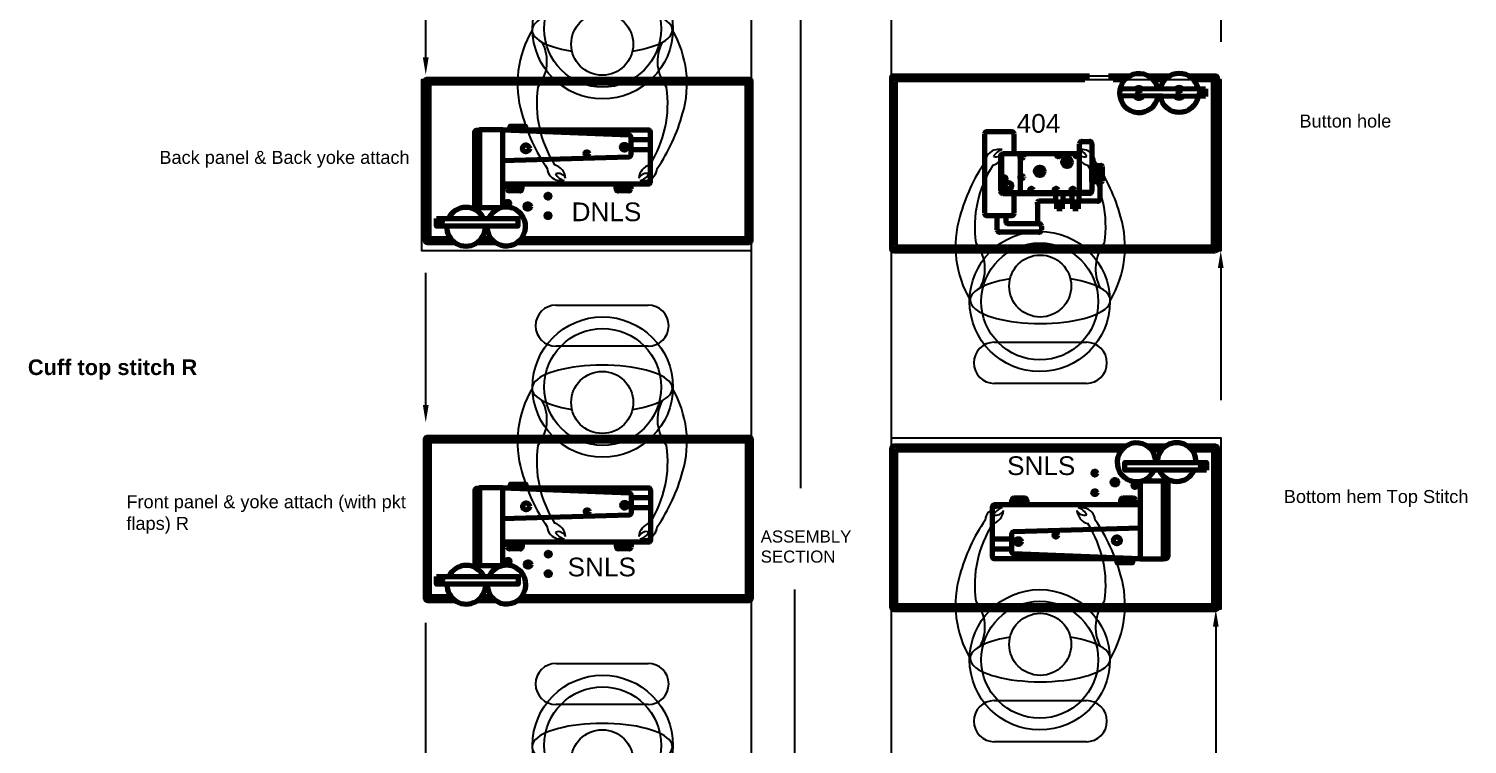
# Model space of a CAD drawing. Header units: feet. Extents: x 200 to 992, y 45 to 257.
# Drawn here: x 326.89 to 342.27, y 216.83 to 224.48 of the extents above; entities that cross this region are included whole.
import ezdxf

# ---------------------------------------------------------------- set-up
doc = ezdxf.new("R2010")
doc.units = ezdxf.units.FT
doc.header["$MEASUREMENT"] = 0
for name, color, linetype in [('404', 207, 'Continuous'), ('assembly operations', 80, 'Continuous'), ('dimension', 100, 'Continuous'), ('machines', 21, 'Continuous'), ('prep side', 220, 'Continuous'), ('shank', 77, 'Continuous')]:
    doc.layers.add(name, color=color, linetype=linetype)
doc.styles.get("Standard").update_dxf_attribs({"font": 'arial.ttf'})

# ---------------------------------------------------------------- blocks, each defined once
blk = doc.blocks.new('snls block')
at = {"layer": 'machines', "linetype": 'ByBlock', "lineweight": 100}
for p, q in [((54.586, 84.152), (54.586, 84.133)), ((54.586, 84.152), (54.605, 84.152)), ((54.607, 84.133), (54.605, 84.152)), ((54.888, 84.077), (54.681, 84.077)), ((54.889, 83.97), (54.681, 83.97)), ((53.361, 83.553), (53.361, 83.605)), ((53.361, 83.605), (53.517, 83.605)), ((53.378, 83.57), (53.378, 83.605)), ((53.497, 83.533), (53.382, 83.533)), ((53.48, 83.549), (53.398, 83.549)), ((53.501, 83.605), (53.501, 83.57)), ((53.517, 83.605), (53.517, 83.553)), ((54.524, 83.553), (54.524, 83.605)), ((54.524, 83.605), (54.681, 83.605)), ((54.541, 83.57), (54.541, 83.605)), ((54.66, 83.533), (54.545, 83.533)), ((54.643, 83.549), (54.562, 83.549)), ((54.664, 83.605), (54.664, 83.57)), ((54.681, 83.605), (54.681, 83.553))]:
    blk.add_line(p, q, dxfattribs=at)
for points in [[(53.469, 82.981), (55.947, 82.981, 0.414214), (55.968, 83.002), (55.968, 84.703, 0.414214), (55.947, 84.724), (52.502, 84.724, 0.414214), (52.482, 84.703), (52.482, 83.002, 0.414214), (52.502, 82.981), (52.798, 82.981)], [(53.513, 83.023), (55.905, 83.023, 0.414214), (55.926, 83.043), (55.926, 84.662, 0.414214), (55.905, 84.683), (52.544, 84.683, 0.414214), (52.523, 84.662), (52.523, 83.043, 0.414214), (52.544, 83.023), (52.755, 83.023)]]:
    blk.add_lwpolyline(points, format="xyb", dxfattribs=at)
for points in [[(53.063, 83.355), (53.037, 83.355, -0.414214), (53.016, 83.375), (53.016, 84.161, -0.414214), (53.037, 84.182), (53.063, 84.182)], [(53.312, 84.185), (53.063, 84.185), (53.063, 83.355), (53.291, 83.355, 0.414214), (53.312, 83.375)], [(53.312, 84.185), (54.661, 84.131, -0.402601), (54.681, 84.11), (54.681, 83.914, -0.405445), (54.661, 83.893), (53.312, 83.853)], [(53.312, 84.185), (54.868, 84.185, -0.414214), (54.889, 84.164), (54.889, 83.624, -0.414214), (54.868, 83.604), (53.312, 83.604)]]:
    blk.add_lwpolyline(points, format="xyb", close=True, dxfattribs=at)
for points in [[(53.557, 84.185), (53.392, 84.185), (53.392, 84.225), (53.557, 84.225)], [(53.505, 84.185), (53.404, 84.185), (53.404, 84.222), (53.505, 84.222)], [(52.603, 83.237), (53.474, 83.237), (53.474, 83.154), (52.603, 83.154)], [(52.603, 83.237), (53.474, 83.237), (53.474, 83.154), (52.603, 83.154)]]:
    blk.add_lwpolyline(points, close=True, dxfattribs=at)
for points in [[(53.042, 82.981), (53.23, 82.981)], [(53.085, 83.023), (53.186, 83.023)]]:
    blk.add_lwpolyline(points, dxfattribs=at)
for centre, radius in [((53.56, 83.986), 0.0369), ((54.613, 83.999), 0.0303), ((54.212, 83.931), 0.0196), ((53.796, 83.476), 0.0206), ((53.366, 83.399), 0.0206), ((53.58, 83.365), 0.0285), ((52.644, 83.202), 0.0219), ((52.644, 83.202), 0.0219), ((53.796, 83.267), 0.0206)]:
    blk.add_circle(centre, radius, dxfattribs=at)
for centre, radius, start, end in [((53.382, 83.553), 0.0208, 180, 270), ((53.398, 83.57), 0.0208, 180, 270), ((53.48, 83.57), 0.0208, 270, 0), ((53.497, 83.553), 0.0208, 270, 0), ((54.545, 83.553), 0.0208, 180, 270), ((54.562, 83.57), 0.0208, 180, 270), ((54.643, 83.57), 0.0208, 270, 0), ((54.66, 83.553), 0.0208, 270, 0), ((52.92, 83.149), 0.207, 25.1747, 154.8253), ((53.35, 83.151), 0.207, 179.1324, 155.4718), ((52.92, 83.149), 0.207, 178.5457, 1.4543)]:
    blk.add_arc(centre, radius, start, end, dxfattribs=at)
blk = doc.blocks.new('arrow2')
at = {"linetype": 'ByBlock', "lineweight": -2}
blk.add_line((30.144, 77.655), (30.504, 77.655), dxfattribs=at)
blk.add_lwpolyline([(30.324, 77.47), (30.324, 65.792)], dxfattribs=at)
at = {"linetype": 'ByBlock'}
blk.add_solid([(30.293, 77.47), (30.324, 77.655), (30.355, 77.47)], dxfattribs=at)
blk = doc.blocks.new('sewing line')
for points in [[(-143.00379, 2.03551), (-143.00379, 65.14488), (-144.50379, 65.14488), (-144.50379, 2.03551)], [(-146.58825, 55.07349), (-145.60395, 55.07349)], [(-145.60395, 54.63416), (-146.58825, 54.63416)], [(-141.90364, 54.6762), (-140.91934, 54.6762)], [(-140.91934, 54.23687), (-141.90364, 54.23687)], [(-146.58825, 51.24349), (-145.60395, 51.24349)], [(-145.60395, 50.80416), (-146.58825, 50.80416)], [(-141.90364, 50.8462), (-140.91934, 50.8462)], [(-140.91934, 50.40687), (-141.90364, 50.40687)]]:
    blk.add_lwpolyline(points)
at = {"linetype": 'ByBlock', "lineweight": -2}
for points in [[(-139.48316, 59.29981), (-139.48316, 57.88635)], [(-147.98115, 57.72027), (-147.98115, 59.13373)], [(-147.98115, 54.00453), (-147.98115, 55.41799)], [(-139.48316, 55.46981), (-139.48316, 54.05635)], [(-147.98115, 50.26314), (-147.98115, 51.6766)], [(-139.53599, 51.63594), (-139.53599, 50.22248)]]:
    blk.add_lwpolyline(points, dxfattribs=at)
for points in [[(-144.50379, 55.65548), (-148.02443, 55.65548), (-148.02443, 57.48555), (-144.50379, 57.48555)], [(-143.00379, 57.48488), (-139.48316, 57.48488), (-139.48316, 55.65481), (-143.00379, 55.65481)], [(-143.00379, 53.65488), (-139.48316, 53.65488), (-139.48316, 51.82481), (-143.00379, 51.82481)]]:
    blk.add_lwpolyline(points, close=True)
for centre, radius in [((-146.08995, 58.02791), 0.75), ((-146.08995, 58.02791), 0.625), ((-146.09483, 57.86272), 0.3314), ((-141.41764, 55.11245), 0.75), ((-141.41764, 55.11245), 0.625), ((-141.41276, 55.27764), 0.3314), ((-146.08995, 54.19791), 0.75), ((-146.08995, 54.19791), 0.625), ((-146.09483, 54.03272), 0.3314), ((-141.41764, 51.28245), 0.75), ((-141.41764, 51.28245), 0.625), ((-141.41276, 51.44764), 0.3314), ((-146.08995, 50.36791), 0.75), ((-146.08995, 50.36791), 0.625), ((-146.09483, 50.20272), 0.3314)]:
    blk.add_circle(centre, radius)
for centre, radius, start, end in [((-145.87132, 57.44091), 1.12909, 149.566063, 196.497517), ((-146.31834, 57.44091), 1.12909, 343.502483, 30.433937), ((-147.12616, 57.67834), 0.44097, 321.008421, 27.632528), ((-145.0635, 57.67834), 0.44097, 152.367472, 218.991579), ((-145.56376, 57.23237), 1.23125, 172.133942, 212.405248), ((-146.6259, 57.23237), 1.23125, 327.594752, 7.866058), ((-145.09322, 57.62412), 1.92771, 195.151137, 214.435473), ((-147.09644, 57.62412), 1.92771, 325.564527, 344.848863), ((-140.41115, 55.51624), 1.92771, 145.564527, 164.848863), ((-141.86066, 56.59554), 0.14081, 100.122504, 175.609876), ((-141.96501, 56.72234), 0.16061, 285.828882, 355.212594), ((-141.78159, 56.5945), 0.1464, 104.680297, 152.481191), ((-141.88539, 56.74741), 0.08916, 253.018909, 334.439991), ((-141.83096, 56.01739), 0.71883, 89.022524, 94.34402), ((-140.94013, 56.74741), 0.08916, 205.560009, 286.981091), ((-140.86051, 56.72234), 0.16061, 184.787406, 254.171118), ((-140.99456, 56.01739), 0.71883, 85.65598, 90.977476), ((-141.04393, 56.5945), 0.1464, 27.518809, 75.319703), ((-140.96486, 56.59554), 0.14081, 4.390124, 79.877496), ((-142.41437, 55.51624), 1.92771, 15.151137, 34.435473), ((-146.54273, 56.54482), 0.14081, 184.390124, 259.877496), ((-146.64708, 56.41802), 0.16061, 4.787406, 74.171118), ((-146.56746, 56.39295), 0.08916, 25.560009, 106.981091), ((-146.46366, 56.54586), 0.1464, 207.518809, 255.319703), ((-145.54258, 56.41802), 0.16061, 105.828882, 175.212594), ((-145.6222, 56.39295), 0.08916, 73.018909, 154.439991), ((-145.726, 56.54586), 0.1464, 284.680297, 332.481191), ((-145.64693, 56.54482), 0.14081, 280.122504, 355.609876), ((-140.88169, 55.90799), 1.23125, 147.594752, 187.866058), ((-141.94383, 55.90799), 1.23125, 352.133942, 32.405248), ((-146.51303, 57.12297), 0.71883, 265.65598, 270.977476), ((-145.67663, 57.12297), 0.71883, 269.022524, 274.34402), ((-141.18924, 55.69945), 1.12909, 163.502483, 210.433937), ((-141.63627, 55.69945), 1.12909, 329.566063, 16.497517), ((-142.44409, 55.46202), 0.44097, 332.367472, 38.991579), ((-140.38143, 55.46202), 0.44097, 141.008421, 207.632528), ((-146.58825, 54.85383), 0.21966, 90, 270), ((-145.60395, 54.85383), 0.21966, 270, 90), ((-141.90364, 54.45653), 0.21966, 90, 270), ((-140.91934, 54.45653), 0.21966, 270, 90), ((-145.87132, 53.61091), 1.12909, 149.566063, 196.497517), ((-146.31834, 53.61091), 1.12909, 343.502483, 30.433937), ((-147.12616, 53.84834), 0.44097, 321.008421, 27.632528), ((-145.0635, 53.84834), 0.44097, 152.367472, 218.991579), ((-145.56376, 53.40237), 1.23125, 172.133942, 212.405248), ((-146.6259, 53.40237), 1.23125, 327.594752, 7.866058), ((-145.09322, 53.79412), 1.92771, 195.151137, 214.435473), ((-147.09644, 53.79412), 1.92771, 325.564527, 344.848863), ((-141.86066, 52.76554), 0.14081, 100.122504, 175.609876), ((-141.78159, 52.7645), 0.1464, 104.680297, 152.481191), ((-141.83096, 52.18739), 0.71883, 89.022524, 94.34402), ((-140.99456, 52.18739), 0.71883, 85.65598, 90.977476), ((-141.04393, 52.7645), 0.1464, 27.518809, 75.319703), ((-140.96486, 52.76554), 0.14081, 4.390124, 79.877496), ((-146.64708, 52.58802), 0.16061, 4.787406, 74.171118), ((-145.54258, 52.58802), 0.16061, 105.828882, 175.212594), ((-140.41115, 51.68624), 1.92771, 145.564527, 164.848863), ((-141.96501, 52.89234), 0.16061, 285.828882, 355.212594), ((-141.88539, 52.91741), 0.08916, 253.018909, 334.439991), ((-140.94013, 52.91741), 0.08916, 205.560009, 286.981091), ((-140.86051, 52.89234), 0.16061, 184.787406, 254.171118), ((-142.41437, 51.68624), 1.92771, 15.151137, 34.435473), ((-146.54273, 52.71482), 0.14081, 184.390124, 259.877496), ((-146.56746, 52.56295), 0.08916, 25.560009, 106.981091), ((-146.46366, 52.71586), 0.1464, 207.518809, 255.319703), ((-145.6222, 52.56295), 0.08916, 73.018909, 154.439991), ((-145.726, 52.71586), 0.1464, 284.680297, 332.481191), ((-145.64693, 52.71482), 0.14081, 280.122504, 355.609876), ((-140.88169, 52.07799), 1.23125, 147.594752, 187.866058), ((-141.94383, 52.07799), 1.23125, 352.133942, 32.405248), ((-146.51303, 53.29297), 0.71883, 265.65598, 270.977476), ((-145.67663, 53.29297), 0.71883, 269.022524, 274.34402), ((-141.18924, 51.86945), 1.12909, 163.502483, 210.433937), ((-141.63627, 51.86945), 1.12909, 329.566063, 16.497517), ((-142.44409, 51.63202), 0.44097, 332.367472, 38.991579), ((-140.38143, 51.63202), 0.44097, 141.008421, 207.632528), ((-146.58825, 51.02383), 0.21966, 90, 270), ((-145.60395, 51.02383), 0.21966, 270, 90), ((-141.90364, 50.62653), 0.21966, 90, 270), ((-140.91934, 50.62653), 0.21966, 270, 90)]:
    blk.add_arc(centre, radius, start, end)
for centre, major_axis in [((-146.09483, 58.01285), (-0.75, 0)), ((-141.41276, 55.12751), (0.75, 0)), ((-146.09483, 54.18285), (-0.75, 0)), ((-141.41276, 51.29751), (0.75, 0)), ((-146.09483, 50.35285), (-0.75, 0))]:
    blk.add_ellipse(centre, major_axis=major_axis, ratio=0.33333333, start_param=2.01554376, end_param=7.4092342)
at = {"linetype": 'ByBlock'}
for points in [[(-147.95032, 57.72027), (-147.98115, 57.53527), (-148.01198, 57.72027)], [(-139.45233, 55.46981), (-139.48316, 55.65481), (-139.51399, 55.46981)], [(-147.95032, 54.00453), (-147.98115, 53.81953), (-148.01198, 54.00453)], [(-139.50515, 51.63594), (-139.53599, 51.82094), (-139.56682, 51.63594)]]:
    blk.add_solid(points, dxfattribs=at)
at = {"layer": '404', "linetype": 'ByBlock', "lineweight": 100}
for p, q in [((-140.88503, 57.52231), (-142.98305, 57.52231)), ((-140.45601, 57.52231), (-140.68419, 57.52231)), ((-140.0303, 57.52231), (-140.25793, 57.52231)), ((-139.53855, 57.52231), (-139.82459, 57.52231)), ((-143.0038, 57.50156), (-143.0038, 55.67556)), ((-142.9623, 57.46006), (-142.9623, 55.71706)), ((-140.93769, 57.48081), (-142.94155, 57.48081)), ((-140.50936, 57.48081), (-140.63153, 57.48081)), ((-140.55856, 57.38915), (-139.64777, 57.38677)), ((-140.08177, 57.48081), (-140.20458, 57.48081)), ((-139.58005, 57.48081), (-139.77312, 57.48081)), ((-139.64777, 57.38677), (-139.64777, 57.30377)), ((-139.5593, 57.15286), (-139.5593, 57.46006)), ((-139.5178, 57.10901), (-139.5178, 57.50156)), ((-139.64777, 57.30377), (-140.56251, 57.3115)), ((-139.5593, 56.39562), (-139.5593, 57.15286)), ((-139.5178, 57.10901), (-139.5178, 56.43816)), ((-142.00872, 56.90076), (-142.00872, 56.0563)), ((-141.71843, 56.92715), (-141.98233, 56.92715)), ((-141.69204, 56.68964), (-141.69204, 56.90076)), ((-140.99281, 56.26741), (-140.99281, 56.79716)), ((-140.96642, 56.82355), (-140.88699, 56.82355)), ((-140.8606, 56.79716), (-140.8606, 56.2938)), ((-141.83727, 56.66325), (-141.83727, 56.2938)), ((-141.82672, 56.68436), (-141.82672, 56.27269)), ((-140.99281, 56.68964), (-141.81088, 56.68964)), ((-141.62616, 56.68964), (-141.62616, 56.26741)), ((-141.62616, 56.67256), (-141.60219, 56.67256)), ((-141.62616, 56.64351), (-141.62616, 56.67256)), ((-141.60219, 56.64351), (-141.62616, 56.64351)), ((-141.59163, 56.662), (-141.59163, 56.65407)), ((-141.23537, 56.68964), (-141.20084, 56.68964)), ((-141.23537, 56.67115), (-141.23537, 56.68964)), ((-141.2114, 56.6606), (-141.22481, 56.6606)), ((-141.20084, 56.68964), (-141.20084, 56.67115)), ((-141.03979, 56.68964), (-141.00527, 56.68964)), ((-141.03979, 56.67115), (-141.03979, 56.68964)), ((-141.01582, 56.6606), (-141.02923, 56.6606)), ((-141.00527, 56.68964), (-141.00527, 56.67115)), ((-140.99281, 56.26741), (-140.99281, 56.68964)), ((-141.62616, 56.45652), (-141.60219, 56.45652)), ((-141.62616, 56.42747), (-141.62616, 56.45652)), ((-141.59163, 56.44596), (-141.59163, 56.43803)), ((-140.8606, 56.56733), (-140.76083, 56.56733)), ((-140.8606, 56.38972), (-140.8606, 56.56733)), ((-140.81775, 56.54004), (-140.79664, 56.54004)), ((-140.81767, 56.52461), (-140.79656, 56.52461)), ((-140.81767, 56.50799), (-140.79656, 56.50799)), ((-140.81767, 56.49375), (-140.79656, 56.49375)), ((-140.81762, 56.56733), (-140.81762, 56.38972)), ((-140.81762, 56.56733), (-140.79651, 56.56733)), ((-140.81716, 56.55546), (-140.79605, 56.55546)), ((-140.81716, 56.47832), (-140.79605, 56.47832)), ((-140.81716, 56.46349), (-140.79605, 56.46349)), ((-140.81716, 56.45044), (-140.79605, 56.45044)), ((-140.81716, 56.43679), (-140.79605, 56.43679)), ((-140.79651, 56.56733), (-140.79651, 56.38972)), ((-140.75027, 56.55677), (-140.75027, 56.40028)), ((-139.5178, 55.67556), (-139.5178, 56.43816)), ((-141.82672, 56.27797), (-140.99281, 56.27797)), ((-141.60219, 56.42747), (-141.62616, 56.42747)), ((-140.88699, 56.27797), (-140.99281, 56.27797)), ((-140.76083, 56.38972), (-140.8606, 56.38972)), ((-140.81656, 56.42255), (-140.79545, 56.42255)), ((-140.81656, 56.40831), (-140.79545, 56.40831)), ((-140.81656, 56.39703), (-140.79545, 56.39703)), ((-140.77464, 56.38972), (-140.77464, 56.20941)), ((-139.5593, 55.71706), (-139.5593, 56.39562)), ((-141.81088, 56.26741), (-140.99281, 56.26741)), ((-141.69204, 56.0563), (-141.69204, 56.26741)), ((-141.69204, 56.26741), (-141.28542, 56.26741)), ((-141.60019, 56.26741), (-141.52663, 56.26741)), ((-141.60019, 56.26741), (-141.60019, 56.26741)), ((-141.60019, 56.26741), (-141.60019, 56.26607)), ((-141.60019, 56.26607), (-141.60019, 56.26741)), ((-141.60019, 56.26607), (-141.60019, 56.26607)), ((-141.44291, 56.15663), (-141.44291, 56.17246)), ((-141.44291, 56.15663), (-141.44291, 55.94417)), ((-141.42856, 56.18302), (-141.43236, 56.18302)), ((-141.355, 56.18302), (-141.42856, 56.18302)), ((-141.24467, 56.18302), (-141.355, 56.18302)), ((-141.24467, 56.16584), (-141.24467, 56.26741)), ((-141.24467, 56.26741), (-141.17111, 56.26741)), ((-141.24467, 56.17639), (-141.17111, 56.17639)), ((-141.24467, 56.16584), (-141.17111, 56.16584)), ((-141.2358, 56.16584), (-141.17997, 56.16584)), ((-141.2358, 56.10207), (-141.2358, 56.16584)), ((-141.22668, 56.16584), (-141.22668, 56.10207)), ((-141.21755, 56.16584), (-141.21755, 56.10207)), ((-141.20881, 56.16584), (-141.20881, 56.10207)), ((-141.20044, 56.16584), (-141.20044, 56.10207)), ((-141.19056, 56.16584), (-141.19056, 56.10207)), ((-141.17997, 56.16584), (-141.17997, 56.10207)), ((-141.17111, 56.26741), (-141.17111, 56.16584)), ((-141.07304, 56.18302), (-141.17111, 56.18302)), ((-141.17111, 56.18302), (-141.07304, 56.18302)), ((-141.07304, 56.18302), (-141.14006, 56.18302)), ((-141.07304, 56.16584), (-141.07304, 56.26741)), ((-141.07304, 56.26741), (-140.99949, 56.26741)), ((-141.07304, 56.17639), (-140.99949, 56.17639)), ((-141.07304, 56.16584), (-140.99949, 56.16584)), ((-141.06341, 56.16584), (-141.00758, 56.16584)), ((-141.06341, 56.10207), (-141.06341, 56.16584)), ((-141.05294, 56.16584), (-141.05294, 56.10207)), ((-141.04124, 56.16584), (-141.04124, 56.10207)), ((-141.03016, 56.16584), (-141.03016, 56.10207)), ((-141.01908, 56.16584), (-141.01908, 56.10207)), ((-141.00758, 56.16584), (-141.00758, 56.10207)), ((-140.99949, 56.26741), (-140.99949, 56.16584)), ((-140.94743, 56.18302), (-140.99949, 56.18302)), ((-140.88699, 56.26741), (-140.99281, 56.26741)), ((-140.91004, 56.18302), (-140.94743, 56.18302)), ((-140.80103, 56.18302), (-140.91004, 56.18302)), ((-141.98233, 56.02991), (-141.71843, 56.02991)), ((-141.87168, 55.87869), (-141.87168, 56.02991)), ((-141.78106, 56.02991), (-141.78106, 55.97056)), ((-141.76966, 56.02991), (-141.71843, 56.02991)), ((-141.17997, 56.10207), (-141.2358, 56.10207)), ((-141.00758, 56.10207), (-141.06341, 56.10207)), ((-141.50831, 55.8523), (-141.84529, 55.8523)), ((-141.75467, 55.94417), (-141.42674, 55.94417)), ((-141.42674, 55.8523), (-141.50831, 55.8523)), ((-141.40035, 55.91778), (-141.40035, 55.87869)), ((-142.94155, 55.69631), (-139.58005, 55.69631)), ((-142.98305, 55.65481), (-139.53855, 55.65481))]:
    blk.add_line(p, q, dxfattribs=at)
at = {"layer": '404', "linetype": 'ByBlock'}
for p, q in [((-140.68419, 57.52231), (-140.88503, 57.52231)), ((-140.63153, 57.48081), (-140.93769, 57.48081))]:
    blk.add_line(p, q, dxfattribs=at)
at = {"layer": '404', "linetype": 'ByBlock', "lineweight": 100}
for centre, radius in [((-139.68889, 57.33882), 0.02189), ((-140.3579, 57.34073), 0.01059), ((-139.92744, 57.34073), 0.01059), ((-141.12594, 56.60176), 0.04539), ((-141.12594, 56.60176), 0.01815), ((-141.80006, 56.42565), 0.01999), ((-141.41848, 56.50372), 0.04539), ((-141.41848, 56.50372), 0.01815), ((-141.75282, 56.34941), 0.03449), ((-141.50752, 56.30402), 0.01815), ((-141.24405, 56.30402), 0.01815), ((-141.06416, 56.30402), 0.01815)]:
    blk.add_circle(centre, radius, dxfattribs=at)
for centre, radius, start, end in [((-142.98305, 57.50156), 0.02075, 90, 180), ((-140.35697, 57.33997), 0.2075, 13.033836, 349.951975), ((-139.92744, 57.3421), 0.2075, 12.432427, 167.567573), ((-139.53855, 57.50156), 0.02075, 0, 90), ((-142.94155, 57.46006), 0.02075, 90, 180), ((-140.3579, 57.34073), 0.05577, 59.041902, 120.658945), ((-139.92744, 57.3421), 0.05577, 54.353893, 125.346954), ((-139.58005, 57.46006), 0.02075, 0, 90), ((-140.3579, 57.34073), 0.05577, 213.232928, 325.798841), ((-139.92744, 57.3421), 0.2075, 190.644339, 349.355661), ((-139.92744, 57.3421), 0.05577, 219.673494, 319.358275), ((-141.98233, 56.90076), 0.02639, 90, 180), ((-141.71843, 56.90076), 0.02639, 0, 90), ((-140.96642, 56.79716), 0.02639, 90, 180), ((-140.88699, 56.79716), 0.02639, 0, 90), ((-141.81088, 56.66325), 0.02639, 90, 180), ((-141.60219, 56.662), 0.01056, 360, 90), ((-141.60219, 56.65407), 0.01056, 270, 0), ((-141.22481, 56.67115), 0.01056, 180, 270), ((-141.2114, 56.67115), 0.01056, 270, 0), ((-141.02923, 56.67115), 0.01056, 180, 270), ((-141.01582, 56.67115), 0.01056, 270, 0), ((-141.60219, 56.44596), 0.01056, 360, 90), ((-141.60219, 56.43803), 0.01056, 270, 0), ((-140.76083, 56.55677), 0.01056, 360, 90), ((-141.81088, 56.2938), 0.02639, 180, 270), ((-140.88699, 56.2938), 0.02639, 270, 0), ((-140.88699, 56.27269), 0.00528, 270, 90), ((-140.76083, 56.40028), 0.01056, 270, 0), ((-141.43236, 56.17246), 0.01056, 90, 180), ((-140.80103, 56.20941), 0.02639, 270, 0), ((-141.98233, 56.0563), 0.02639, 180, 270), ((-141.75467, 55.97056), 0.02639, 180, 270), ((-141.71843, 56.0563), 0.02639, 270, 0), ((-141.84529, 55.87869), 0.02639, 180, 270), ((-141.42674, 55.91778), 0.02639, 0, 90), ((-141.42674, 55.87869), 0.02639, 270, 0), ((-142.98305, 55.67556), 0.02075, 180, 270), ((-142.94155, 55.71706), 0.02075, 180, 270), ((-139.58005, 55.71706), 0.02075, 270, 0), ((-139.53855, 55.67556), 0.02075, 270, 0)]:
    blk.add_arc(centre, radius, start, end, dxfattribs=at)
at = {"layer": 'dimension', "linetype": 'ByBlock', "lineweight": -2}
blk.add_lwpolyline([(-144.03531, 3.12531), (-144.03531, 52.03519)], dxfattribs=at)
for p in [(-200.47093, -27.23737), (-200.46807, -31.06444)]:
    blk.add_blockref('snls block', p)
at = {"rotation": 180}
blk.add_blockref('snls block', (-87.03371, 136.54509), dxfattribs=at)
at = {"layer": 'dimension', "linetype": 'ByBlock'}
blk.add_blockref('arrow2', (-174.29967, -12.67442), dxfattribs=at)
at = {"char_height": 0.2, "attachment_point": 1}
for s, width, insert in [('404', 0.8569993, (-141.66438, 57.11617)), ('DNLS', 0.6548569, (-146.42205, 56.17068)), ('SNLS', 0.9053555, (-141.76746, 53.45718)), ('SNLS', 0.9053555, (-146.46485, 52.37414))]:
    blk.add_mtext_dynamic_manual_height_columns(s, width=width, gutter_width=1, heights=[0], dxfattribs=dict(at, insert=insert))
at = {"layer": 'assembly operations', "linetype": 'ByBlock', "char_height": 0.1388878, "attachment_point": 1}
for s, insert, width in [('Button hole ', (-138.64212, 57.11078), 1.3140811), ('Back panel & Back yoke attach', (-150.82844, 56.72215), 2.779764), ('Front panel & yoke attach (with pkt\\Pflaps) R', (-151.18107, 53.04151), 3.1184806), ('Bottom hem Top Stitch', (-138.8091, 53.09718), 2.0433414)]:
    blk.add_mtext(s, dxfattribs=dict(at, insert=insert, width=width))
at = {"layer": 'dimension', "insert": (-144.40105, 52.66456), "char_height": 0.128744, "attachment_point": 1}
blk.add_mtext_dynamic_manual_height_columns('ASSEMBLY \\PSECTION', width=5.0423814, gutter_width=1, heights=[0], dxfattribs=at)
at = {"layer": 'prep side', "linetype": 'ByBlock', "insert": (-152.23431, 54.49274), "char_height": 0.2, "attachment_point": 1}
blk.add_mtext_dynamic_manual_height_columns('{\\fArial|b1|i0|c0|p34;\\H0.83333x;Cuff top stitch R}', width=2.9744346, gutter_width=1, heights=[0], dxfattribs=at)

msp = doc.modelspace()

# ---------------------------------------------------------------- block references
at = {"layer": 'shank', "linetype": 'ByBlock'}
msp.add_blockref('sewing line', (479.11677, 166.45077), dxfattribs=at)

doc.saveas('drawing.dxf')
